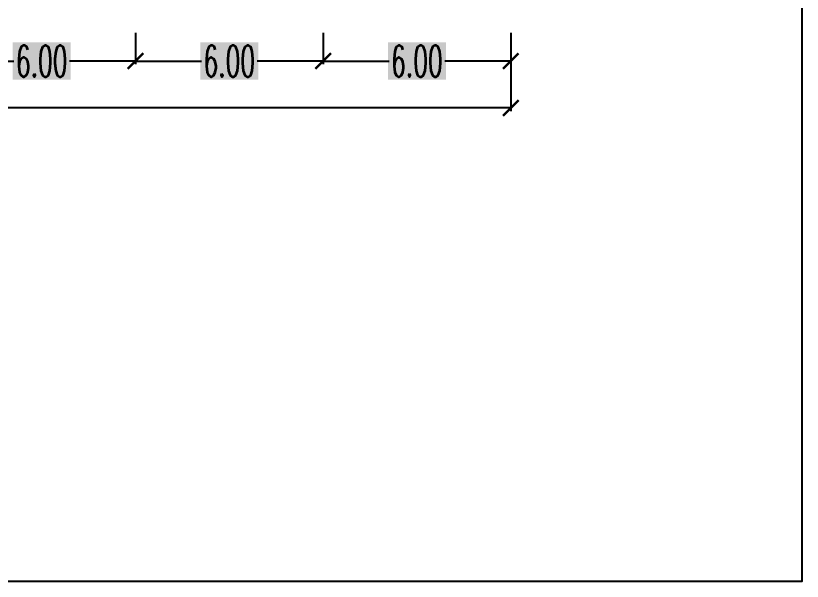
# Model space of a CAD drawing. Header units: millimetres. Extents: x 2175 to 3376, y 1504 to 1740.
# Drawn here: x 3350.92 to 3376.07, y 1586.69 to 1604.78 of the extents above; entities that cross this region are included whole.
import ezdxf

# ---------------------------------------------------------------- set-up
doc = ezdxf.new("R2010")
doc.units = ezdxf.units.MM
doc.layers.add('GR', color=7, linetype='Continuous')
doc.layers.add('KOP TEKS', color=1, linetype='Continuous')
doc.styles.add('-DIM2', font='simplex.shx', dxfattribs={"width": 0.55})
doc.dimstyles.new('DIMENSI WARNA 2.1', dxfattribs={"dimtxt": 1, "dimasz": 0.5, "dimexe": 0.1, "dimexo": 0.1, "dimgap": 0.05, "dimtad": 0, "dimtih": 1, "dimtoh": 1, "dimrnd": 0.0025, "dimzin": 0, "dimdsep": 46, "dimtxsty": '-DIM2', "dimblk": 'ARCHTICK', "dimcen": 0.1, "dimclrd": 1, "dimclre": 1, "dimclrt": 256, "dimadec": 0, "dimazin": 0, "dimtfac": 1, "dimtofl": 0, "dimtmove": 0, "dimatfit": 3, "dimldrblk": 'ARCHTICK', "dimfxl": 0.18, "dimtfill": 2, "dimtfillclr": 256, "dimtolj": 1, "dimtzin": 0, "dimarcsym": 0})

# ---------------------------------------------------------------- blocks, each defined once
blk = doc.blocks.new('_ArchTick')
at = {"color": 0, "linetype": 'ByBlock', "const_width": 0.15}
blk.add_lwpolyline([(-0.5, -0.5), (0.5, 0.5)], dxfattribs=at)
blk = doc.blocks.new('*D889')
at = {"layer": 'Defpoints', "color": 0, "transparency": 16777216}
for p in [(3246.748, 1603.331), (3366.748, 1603.331), (3366.748, 1601.831)]:
    blk.add_point(p, dxfattribs=at)
at = {"layer": 'GR', "color": 1, "lineweight": -2, "transparency": 16777216}
for p, q in [((3246.748, 1603.231), (3246.748, 1601.731)), ((3366.748, 1603.231), (3366.748, 1601.731)), ((3246.748, 1601.831), (3305.389, 1601.831)), ((3366.748, 1601.831), (3308.108, 1601.831))]:
    blk.add_line(p, q, dxfattribs=at)
at = {"layer": 'GR', "color": 1, "lineweight": -2, "transparency": 16777216, "xscale": 0.5, "yscale": 0.5, "zscale": 0.5, "rotation": 180}
blk.add_blockref('_ArchTick', (3246.748, 1601.831), dxfattribs=at)
at = {"layer": 'GR', "color": 1, "lineweight": -2, "transparency": 16777216, "xscale": 0.5, "yscale": 0.5, "zscale": 0.5}
blk.add_blockref('_ArchTick', (3366.748, 1601.831), dxfattribs=at)
at = {"layer": 'GR', "color": 240, "transparency": 16777216, "insert": (3306.748, 1601.831), "char_height": 1, "attachment_point": 5, "style": '-DIM2', "bg_fill": 1, "box_fill_scale": 1.1, "bg_fill_color": 256, "bg_fill_true_color": 16180224, "bg_fill_transparency": 0}
blk.add_mtext('\\A1;120.00', dxfattribs=at)
blk = doc.blocks.new('*D896')
at = {"layer": 'Defpoints', "color": 0, "transparency": 16777216}
for p in [(3354.748, 1604.331), (3360.748, 1604.331), (3360.748, 1603.331)]:
    blk.add_point(p, dxfattribs=at)
at = {"layer": 'GR', "color": 1, "lineweight": -2, "transparency": 16777216}
for p, q in [((3354.748, 1604.231), (3354.748, 1603.231)), ((3360.748, 1604.231), (3360.748, 1603.231)), ((3354.748, 1603.331), (3356.86, 1603.331)), ((3360.748, 1603.331), (3358.636, 1603.331))]:
    blk.add_line(p, q, dxfattribs=at)
at = {"layer": 'GR', "color": 1, "lineweight": -2, "transparency": 16777216, "xscale": 0.5, "yscale": 0.5, "zscale": 0.5, "rotation": 180}
blk.add_blockref('_ArchTick', (3354.748, 1603.331), dxfattribs=at)
at = {"layer": 'GR', "color": 1, "lineweight": -2, "transparency": 16777216, "xscale": 0.5, "yscale": 0.5, "zscale": 0.5}
blk.add_blockref('_ArchTick', (3360.748, 1603.331), dxfattribs=at)
at = {"layer": 'GR', "color": 240, "transparency": 16777216, "insert": (3357.748, 1603.331), "char_height": 1, "attachment_point": 5, "style": '-DIM2', "bg_fill": 1, "box_fill_scale": 1.1, "bg_fill_color": 256, "bg_fill_true_color": 16180224, "bg_fill_transparency": 0}
blk.add_mtext('\\A1;6.00', dxfattribs=at)
blk = doc.blocks.new('*D898')
at = {"layer": 'Defpoints', "color": 0, "transparency": 16777216}
for p in [(3348.748, 1604.331), (3354.748, 1604.331), (3348.748, 1603.331)]:
    blk.add_point(p, dxfattribs=at)
at = {"layer": 'GR', "color": 1, "lineweight": -2, "transparency": 16777216}
for p, q in [((3348.748, 1604.231), (3348.748, 1603.231)), ((3354.748, 1604.231), (3354.748, 1603.231)), ((3348.748, 1603.331), (3350.86, 1603.331)), ((3354.748, 1603.331), (3352.636, 1603.331))]:
    blk.add_line(p, q, dxfattribs=at)
at = {"layer": 'GR', "color": 1, "lineweight": -2, "transparency": 16777216, "xscale": 0.5, "yscale": 0.5, "zscale": 0.5, "rotation": 180}
blk.add_blockref('_ArchTick', (3348.748, 1603.331), dxfattribs=at)
at = {"layer": 'GR', "color": 1, "lineweight": -2, "transparency": 16777216, "xscale": 0.5, "yscale": 0.5, "zscale": 0.5}
blk.add_blockref('_ArchTick', (3354.748, 1603.331), dxfattribs=at)
at = {"layer": 'GR', "color": 240, "transparency": 16777216, "insert": (3351.748, 1603.331), "char_height": 1, "attachment_point": 5, "style": '-DIM2', "bg_fill": 1, "box_fill_scale": 1.1, "bg_fill_color": 256, "bg_fill_true_color": 16180224, "bg_fill_transparency": 0}
blk.add_mtext('\\A1;6.00', dxfattribs=at)
blk = doc.blocks.new('*D799')
at = {"layer": 'Defpoints', "color": 0, "transparency": 16777216}
for p in [(3360.748, 1604.331), (3366.748, 1604.331), (3360.748, 1603.331)]:
    blk.add_point(p, dxfattribs=at)
at = {"layer": 'GR', "color": 1, "lineweight": -2, "transparency": 16777216}
for p, q in [((3360.748, 1604.231), (3360.748, 1603.231)), ((3366.748, 1604.231), (3366.748, 1603.231)), ((3360.748, 1603.331), (3362.86, 1603.331)), ((3366.748, 1603.331), (3364.636, 1603.331))]:
    blk.add_line(p, q, dxfattribs=at)
at = {"layer": 'GR', "color": 1, "lineweight": -2, "transparency": 16777216, "xscale": 0.5, "yscale": 0.5, "zscale": 0.5, "rotation": 180}
blk.add_blockref('_ArchTick', (3360.748, 1603.331), dxfattribs=at)
at = {"layer": 'GR', "color": 1, "lineweight": -2, "transparency": 16777216, "xscale": 0.5, "yscale": 0.5, "zscale": 0.5}
blk.add_blockref('_ArchTick', (3366.748, 1603.331), dxfattribs=at)
at = {"layer": 'GR', "color": 240, "transparency": 16777216, "insert": (3363.748, 1603.331), "char_height": 1, "attachment_point": 5, "style": '-DIM2', "bg_fill": 1, "box_fill_scale": 1.1, "bg_fill_color": 256, "bg_fill_true_color": 16180224, "bg_fill_transparency": 0}
blk.add_mtext('\\A1;6.00', dxfattribs=at)

msp = doc.modelspace()

# ---------------------------------------------------------------- linework, layer by layer
at = {"layer": 'KOP TEKS', "color": 2}
msp.add_lwpolyline([(3239.188, 1683.476), (3239.188, 1586.689), (3376.072, 1586.689), (3376.072, 1683.476)], close=True, dxfattribs=at)

# ---------------------------------------------------------------- dimensions: what is measured, and where the dimension line sits
at = {"layer": 'GR'}
for base, p1, p2, picture, middle in [((3348.748, 1603.331), (3354.748, 1604.331), (3348.748, 1604.331), '*D898', (3351.748, 1603.331)), ((3360.748, 1603.331), (3366.748, 1604.331), (3360.748, 1604.331), '*D799', (3363.748, 1603.331))]:
    dim = msp.add_linear_dim(base=base, p1=p1, p2=p2, angle=180, dimstyle='DIMENSI WARNA 2.1', dxfattribs=at)
    dim.commit()
    dim.dimension.update_dxf_attribs({"geometry": picture, "text_midpoint": middle})
for base, p1, p2, picture, middle in [((3360.748, 1603.331), (3354.748, 1604.331), (3360.748, 1604.331), '*D896', (3357.748, 1603.331)), ((3366.748, 1601.831), (3246.748, 1603.331), (3366.748, 1603.331), '*D889', (3306.748, 1601.831))]:
    dim = msp.add_linear_dim(base=base, p1=p1, p2=p2, dimstyle='DIMENSI WARNA 2.1', dxfattribs=at)
    dim.commit()
    dim.dimension.update_dxf_attribs({"geometry": picture, "text_midpoint": middle})

doc.saveas('drawing.dxf')
